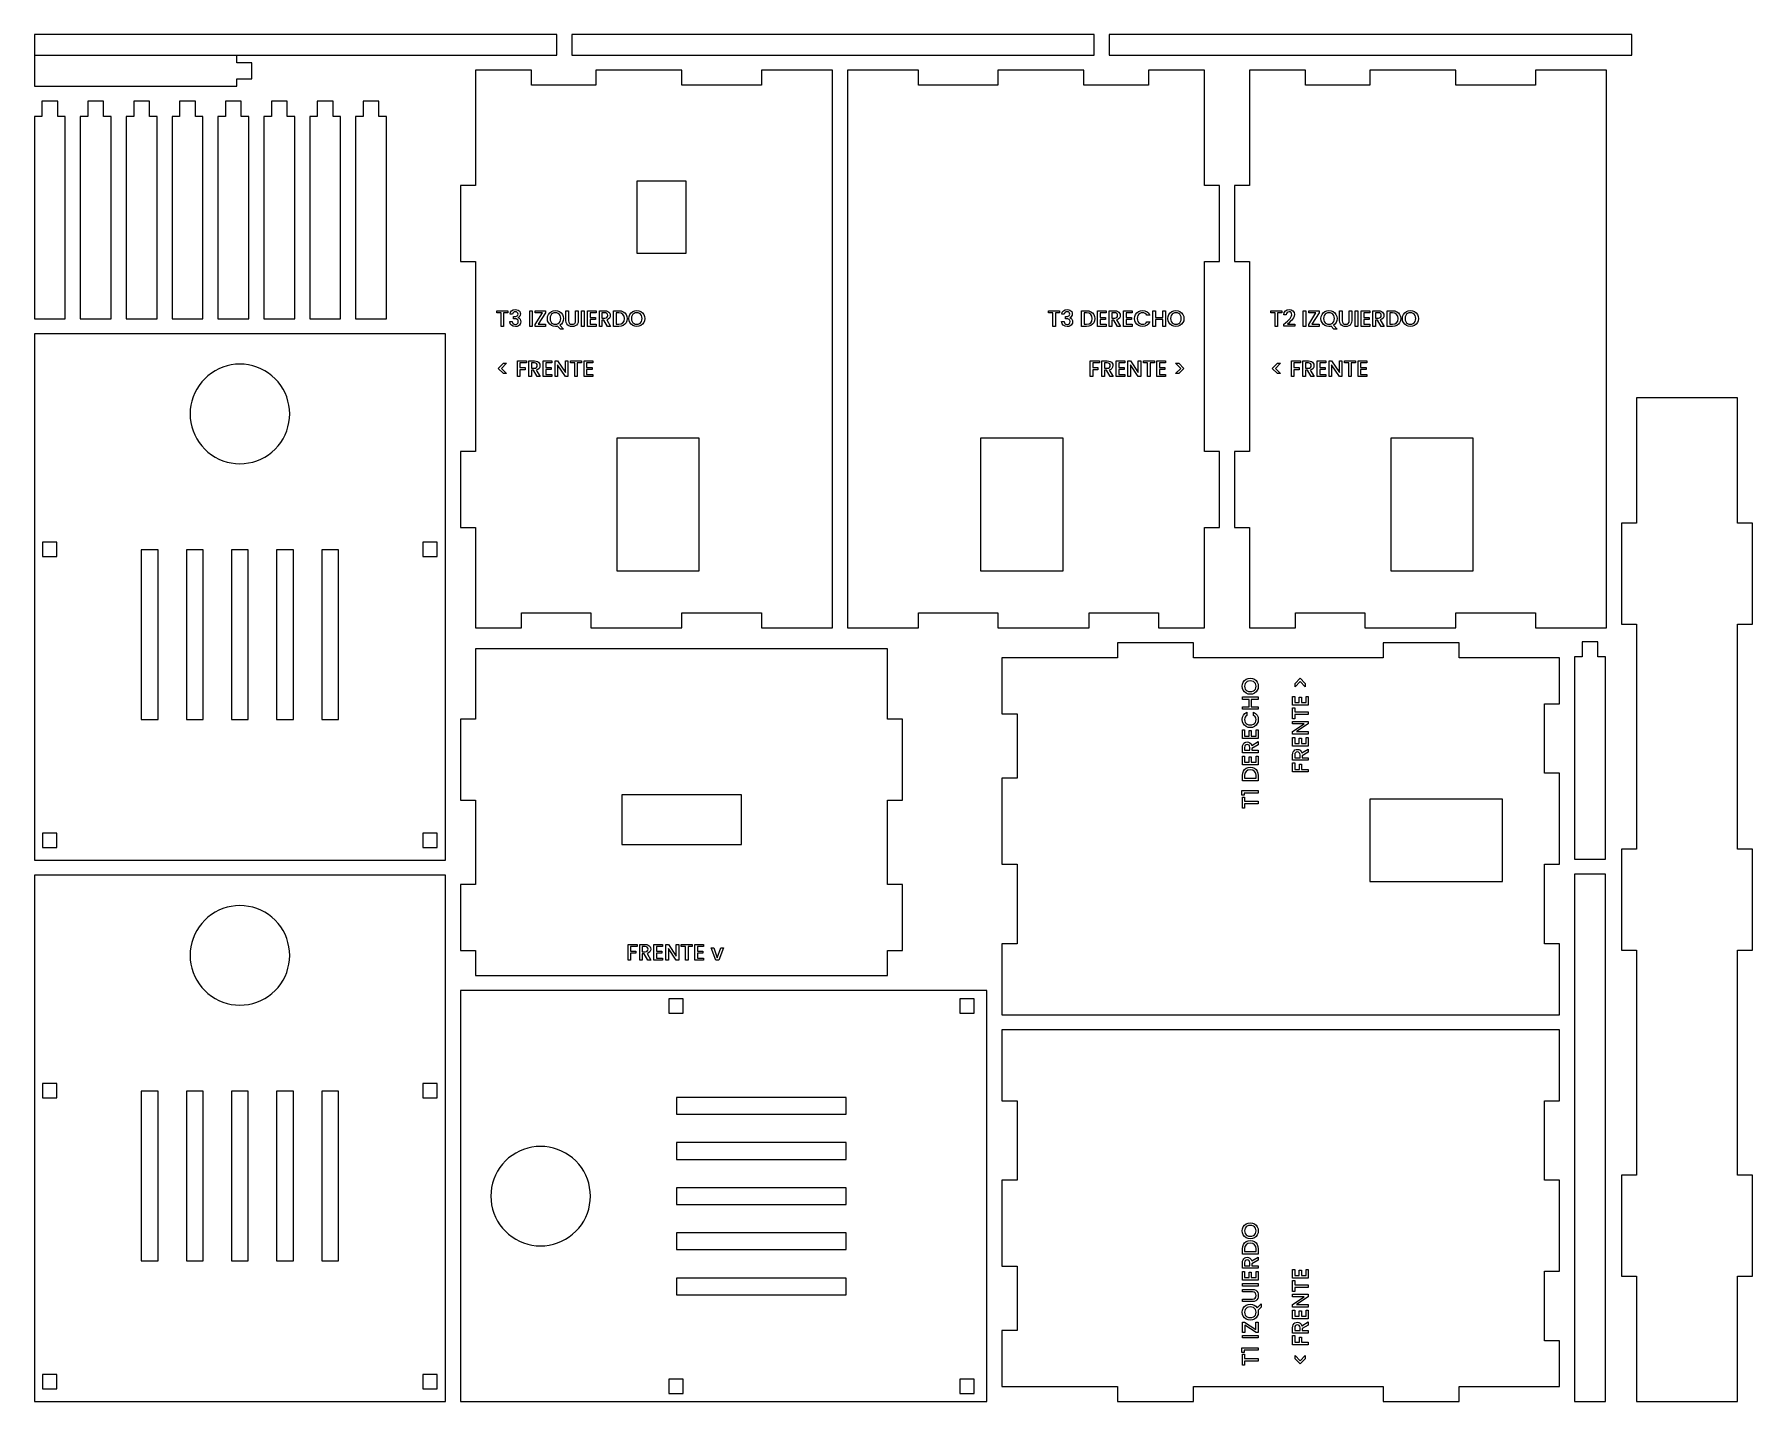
# Model space of a CAD drawing. Header units: millimetres. Extents: x 3 to 346, y 3 to 276.
import ezdxf

# ---------------------------------------------------------------- set-up
doc = ezdxf.new("R2010")
doc.units = ezdxf.units.MM
doc.layers.add('CORTE', color=1, linetype='CONTINUOUS')
doc.layers.add('GRABADO', color=5, linetype='CONTINUOUS')

msp = doc.modelspace()

# ---------------------------------------------------------------- linework, layer by layer
at = {"layer": 'CORTE'}
for points in [[(107.15, 271.45), (107.15, 275.6), (3, 275.6), (3, 271.45)], [(214.3, 271.45), (214.3, 275.6), (110.15, 275.6), (110.15, 271.45)], [(321.45, 271.45), (321.45, 275.6), (217.3, 275.6), (217.3, 271.45)], [(3, 265.25), (43.35, 265.25), (43.35, 266.75), (46.35, 266.75), (46.35, 269.9), (43.35, 269.9), (43.35, 271.4), (3, 271.4)], [(90.95, 157.3), (100.1, 157.3), (100.1, 160.3), (113.95, 160.3), (113.95, 157.3), (132.1, 157.3), (132.1, 160.3), (147.95, 160.3), (147.95, 157.3), (162.1, 157.3), (162.1, 268.45), (147.95, 268.45), (147.95, 265.45), (132.1, 265.45), (132.1, 268.45), (114.95, 268.45), (114.95, 265.45), (102.1, 265.45), (102.1, 268.45), (90.95, 268.45), (90.95, 245.45), (87.95, 245.45), (87.95, 230.3), (90.95, 230.3), (90.95, 192.45), (87.95, 192.45), (87.95, 177.3), (90.95, 177.3)], [(236.25, 177.3), (239.25, 177.3), (239.25, 192.45), (236.25, 192.45), (236.25, 230.3), (239.25, 230.3), (239.25, 245.45), (236.25, 245.45), (236.25, 268.45), (225.1, 268.45), (225.1, 265.45), (212.25, 265.45), (212.25, 268.45), (195.1, 268.45), (195.1, 265.45), (179.25, 265.45), (179.25, 268.45), (165.1, 268.45), (165.1, 157.3), (179.25, 157.3), (179.25, 160.3), (195.1, 160.3), (195.1, 157.3), (213.25, 157.3), (213.25, 160.3), (227.1, 160.3), (227.1, 157.3), (236.25, 157.3)], [(245.25, 157.3), (254.4, 157.3), (254.4, 160.3), (268.25, 160.3), (268.25, 157.3), (286.4, 157.3), (286.4, 160.3), (302.25, 160.3), (302.25, 157.3), (316.4, 157.3), (316.4, 268.45), (302.25, 268.45), (302.25, 265.45), (286.4, 265.45), (286.4, 268.45), (269.25, 268.45), (269.25, 265.45), (256.4, 265.45), (256.4, 268.45), (245.25, 268.45), (245.25, 245.45), (242.25, 245.45), (242.25, 230.3), (245.25, 230.3), (245.25, 192.45), (242.25, 192.45), (242.25, 177.3), (245.25, 177.3)], [(9.15, 218.9), (9.15, 259.25), (7.65, 259.25), (7.65, 262.25), (4.5, 262.25), (4.5, 259.25), (3, 259.25), (3, 218.9)], [(18.3, 218.9), (18.3, 259.25), (16.8, 259.25), (16.8, 262.25), (13.65, 262.25), (13.65, 259.25), (12.15, 259.25), (12.15, 218.9)], [(27.45, 218.9), (27.45, 259.25), (25.95, 259.25), (25.95, 262.25), (22.8, 262.25), (22.8, 259.25), (21.3, 259.25), (21.3, 218.9)], [(36.6, 218.9), (36.6, 259.25), (35.1, 259.25), (35.1, 262.25), (31.95, 262.25), (31.95, 259.25), (30.45, 259.25), (30.45, 218.9)], [(45.75, 218.9), (45.75, 259.25), (44.25, 259.25), (44.25, 262.25), (41.1, 262.25), (41.1, 259.25), (39.6, 259.25), (39.6, 218.9)], [(54.9, 218.9), (54.9, 259.25), (53.4, 259.25), (53.4, 262.25), (50.25, 262.25), (50.25, 259.25), (48.75, 259.25), (48.75, 218.9)], [(64.05, 218.9), (64.05, 259.25), (62.55, 259.25), (62.55, 262.25), (59.4, 262.25), (59.4, 259.25), (57.9, 259.25), (57.9, 218.9)], [(73.2, 218.9), (73.2, 259.25), (71.7, 259.25), (71.7, 262.25), (68.55, 262.25), (68.55, 259.25), (67.05, 259.25), (67.05, 218.9)], [(123.1, 231.95), (132.95, 231.95), (132.95, 246.3), (123.1, 246.3)], [(3, 110.95), (84.95, 110.95), (84.95, 215.9), (3, 215.9)], [(53.9, 199.925), (53.8622, 200.79), (53.7492, 201.6485), (53.5618, 202.4938), (53.3014, 203.3195), (52.9701, 204.1195), (52.5703, 204.8875), (52.1051, 205.6177), (51.578, 206.3047), (50.993, 206.943), (50.3547, 207.528), (49.6677, 208.0551), (48.9375, 208.5203), (48.1695, 208.9201), (47.3695, 209.2514), (46.5438, 209.5118), (45.6985, 209.6992), (44.84, 209.8122), (43.975, 209.85), (43.11, 209.8122), (42.2515, 209.6992), (41.4062, 209.5118), (40.5805, 209.2514), (39.7805, 208.9201), (39.0125, 208.5203), (38.2823, 208.0551), (37.5953, 207.528), (36.957, 206.943), (36.372, 206.3047), (35.8449, 205.6177), (35.3797, 204.8875), (34.9799, 204.1195), (34.6486, 203.3195), (34.3882, 202.4938), (34.2008, 201.6485), (34.0878, 200.79), (34.05, 199.925), (34.0878, 199.06), (34.2008, 198.2015), (34.3882, 197.3562), (34.6486, 196.5305), (34.9799, 195.7305), (35.3797, 194.9625), (35.8449, 194.2323), (36.372, 193.5453), (36.957, 192.907), (37.5953, 192.322), (38.2823, 191.7949), (39.0125, 191.3297), (39.7805, 190.9299), (40.5805, 190.5986), (41.4062, 190.3382), (42.2515, 190.1508), (43.11, 190.0378), (43.975, 190), (44.84, 190.0378), (45.6985, 190.1508), (46.5438, 190.3382), (47.3695, 190.5986), (48.1695, 190.9299), (48.9375, 191.3297), (49.6677, 191.7949), (50.3547, 192.322), (50.993, 192.907), (51.578, 193.5453), (52.1051, 194.2323), (52.5703, 194.9625), (52.9701, 195.7305), (53.3014, 196.5305), (53.5618, 197.3562), (53.7492, 198.2015), (53.8622, 199.06)], [(342.55, 3), (342.55, 28), (345.55, 28), (345.55, 48.15), (342.55, 48.15), (342.55, 93), (345.55, 93), (345.55, 113.15), (342.55, 113.15), (342.55, 158), (345.55, 158), (345.55, 178.15), (342.55, 178.15), (342.55, 203.15), (322.4, 203.15), (322.4, 178.15), (319.4, 178.15), (319.4, 158), (322.4, 158), (322.4, 113.15), (319.4, 113.15), (319.4, 93), (322.4, 93), (322.4, 48.15), (319.4, 48.15), (319.4, 28), (322.4, 28), (322.4, 3)], [(119.1, 168.65), (135.55, 168.65), (135.55, 195.1), (119.1, 195.1)], [(208.1, 195.1), (191.65, 195.1), (191.65, 168.65), (208.1, 168.65)], [(273.4, 168.65), (289.85, 168.65), (289.85, 195.1), (273.4, 195.1)], [(4.65, 171.5), (7.5, 171.5), (7.5, 174.35), (4.65, 174.35)], [(24.3, 139), (27.65, 139), (27.65, 172.85), (24.3, 172.85)], [(33.3, 139), (36.65, 139), (36.65, 172.85), (33.3, 172.85)], [(42.3, 139), (45.65, 139), (45.65, 172.85), (42.3, 172.85)], [(51.3, 139), (54.65, 139), (54.65, 172.85), (51.3, 172.85)], [(60.3, 139), (63.65, 139), (63.65, 172.85), (60.3, 172.85)], [(80.45, 171.5), (83.3, 171.5), (83.3, 174.35), (80.45, 174.35)], [(287.05, 151.3), (287.05, 154.3), (271.9, 154.3), (271.9, 151.3), (234.05, 151.3), (234.05, 154.3), (218.9, 154.3), (218.9, 151.3), (195.9, 151.3), (195.9, 140.15), (198.9, 140.15), (198.9, 127.3), (195.9, 127.3), (195.9, 110.15), (198.9, 110.15), (198.9, 94.3), (195.9, 94.3), (195.9, 80.15), (307.05, 80.15), (307.05, 94.3), (304.05, 94.3), (304.05, 110.15), (307.05, 110.15), (307.05, 128.3), (304.05, 128.3), (304.05, 142.15), (307.05, 142.15), (307.05, 151.3)], [(316.2, 111.15), (316.2, 151.5), (314.7, 151.5), (314.7, 154.5), (311.55, 154.5), (311.55, 151.5), (310.05, 151.5), (310.05, 111.15)], [(90.95, 87.95), (173.1, 87.95), (173.1, 92.95), (176.1, 92.95), (176.1, 106.1), (173.1, 106.1), (173.1, 122.95), (176.1, 122.95), (176.1, 139.1), (173.1, 139.1), (173.1, 153.1), (90.95, 153.1), (90.95, 139.1), (87.95, 139.1), (87.95, 122.95), (90.95, 122.95), (90.95, 106.1), (87.95, 106.1), (87.95, 92.95), (90.95, 92.95)], [(120.1, 114.1), (143.95, 114.1), (143.95, 123.95), (120.1, 123.95)], [(269.25, 123.15), (269.25, 106.7), (295.7, 106.7), (295.7, 123.15)], [(4.65, 113.5), (7.5, 113.5), (7.5, 116.35), (4.65, 116.35)], [(80.45, 113.5), (83.3, 113.5), (83.3, 116.35), (80.45, 116.35)], [(3, 3), (84.95, 3), (84.95, 107.95), (3, 107.95)], [(310.05, 3), (316.2, 3), (316.2, 108.15), (310.05, 108.15)], [(53.9, 91.975), (53.8622, 92.84), (53.7492, 93.6985), (53.5618, 94.5438), (53.3014, 95.3695), (52.9701, 96.1695), (52.5703, 96.9375), (52.1051, 97.6677), (51.578, 98.3547), (50.993, 98.993), (50.3547, 99.578), (49.6677, 100.1051), (48.9375, 100.5703), (48.1695, 100.9701), (47.3695, 101.3014), (46.5438, 101.5618), (45.6985, 101.7492), (44.84, 101.8622), (43.975, 101.9), (43.11, 101.8622), (42.2515, 101.7492), (41.4062, 101.5618), (40.5805, 101.3014), (39.7805, 100.9701), (39.0125, 100.5703), (38.2823, 100.1051), (37.5953, 99.578), (36.957, 98.993), (36.372, 98.3547), (35.8449, 97.6677), (35.3797, 96.9375), (34.9799, 96.1695), (34.6486, 95.3695), (34.3882, 94.5438), (34.2008, 93.6985), (34.0878, 92.84), (34.05, 91.975), (34.0878, 91.11), (34.2008, 90.2515), (34.3882, 89.4062), (34.6486, 88.5805), (34.9799, 87.7805), (35.3797, 87.0125), (35.8449, 86.2823), (36.372, 85.5953), (36.957, 84.957), (37.5953, 84.372), (38.2823, 83.8449), (39.0125, 83.3797), (39.7805, 82.9799), (40.5805, 82.6486), (41.4062, 82.3882), (42.2515, 82.2008), (43.11, 82.0878), (43.975, 82.05), (44.84, 82.0878), (45.6985, 82.2008), (46.5438, 82.3882), (47.3695, 82.6486), (48.1695, 82.9799), (48.9375, 83.3797), (49.6677, 83.8449), (50.3547, 84.372), (50.993, 84.957), (51.578, 85.5953), (52.1051, 86.2823), (52.5703, 87.0125), (52.9701, 87.7805), (53.3014, 88.5805), (53.5618, 89.4062), (53.7492, 90.2515), (53.8622, 91.11)], [(192.9, 3), (192.9, 84.95), (87.95, 84.95), (87.95, 3)], [(132.35, 80.45), (132.35, 83.3), (129.5, 83.3), (129.5, 80.45)], [(190.35, 80.45), (190.35, 83.3), (187.5, 83.3), (187.5, 80.45)], [(307.05, 6), (307.05, 15.15), (304.05, 15.15), (304.05, 29), (307.05, 29), (307.05, 47.15), (304.05, 47.15), (304.05, 63), (307.05, 63), (307.05, 77.15), (195.9, 77.15), (195.9, 63), (198.9, 63), (198.9, 47.15), (195.9, 47.15), (195.9, 30), (198.9, 30), (198.9, 17.15), (195.9, 17.15), (195.9, 6), (218.9, 6), (218.9, 3), (234.05, 3), (234.05, 6), (271.9, 6), (271.9, 3), (287.05, 3), (287.05, 6)], [(4.65, 63.55), (7.5, 63.55), (7.5, 66.4), (4.65, 66.4)], [(80.45, 63.55), (83.3, 63.55), (83.3, 66.4), (80.45, 66.4)], [(24.3, 31.05), (27.65, 31.05), (27.65, 64.9), (24.3, 64.9)], [(33.3, 31.05), (36.65, 31.05), (36.65, 64.9), (33.3, 64.9)], [(42.3, 31.05), (45.65, 31.05), (45.65, 64.9), (42.3, 64.9)], [(51.3, 31.05), (54.65, 31.05), (54.65, 64.9), (51.3, 64.9)], [(60.3, 31.05), (63.65, 31.05), (63.65, 64.9), (60.3, 64.9)], [(164.85, 60.3), (164.85, 63.65), (131, 63.65), (131, 60.3)], [(103.925, 53.9), (103.06, 53.8622), (102.2015, 53.7492), (101.3562, 53.5618), (100.5305, 53.3014), (99.7305, 52.9701), (98.9625, 52.5703), (98.2323, 52.1051), (97.5453, 51.578), (96.907, 50.993), (96.322, 50.3547), (95.7949, 49.6677), (95.3297, 48.9375), (94.9299, 48.1695), (94.5986, 47.3695), (94.3382, 46.5438), (94.1508, 45.6985), (94.0378, 44.84), (94, 43.975), (94.0378, 43.11), (94.1508, 42.2515), (94.3382, 41.4062), (94.5986, 40.5805), (94.9299, 39.7805), (95.3297, 39.0125), (95.7949, 38.2823), (96.322, 37.5953), (96.907, 36.957), (97.5453, 36.372), (98.2323, 35.8449), (98.9625, 35.3797), (99.7305, 34.9799), (100.5305, 34.6486), (101.3562, 34.3882), (102.2015, 34.2008), (103.06, 34.0878), (103.925, 34.05), (104.79, 34.0878), (105.6485, 34.2008), (106.4938, 34.3882), (107.3195, 34.6486), (108.1195, 34.9799), (108.8875, 35.3797), (109.6177, 35.8449), (110.3047, 36.372), (110.943, 36.957), (111.528, 37.5953), (112.0551, 38.2823), (112.5203, 39.0125), (112.9201, 39.7805), (113.2514, 40.5805), (113.5118, 41.4062), (113.6992, 42.2515), (113.8122, 43.11), (113.85, 43.975), (113.8122, 44.84), (113.6992, 45.6985), (113.5118, 46.5438), (113.2514, 47.3695), (112.9201, 48.1695), (112.5203, 48.9375), (112.0551, 49.6677), (111.528, 50.3547), (110.943, 50.993), (110.3047, 51.578), (109.6177, 52.1051), (108.8875, 52.5703), (108.1195, 52.9701), (107.3195, 53.3014), (106.4938, 53.5618), (105.6485, 53.7492), (104.79, 53.8622)], [(164.85, 51.3), (164.85, 54.65), (131, 54.65), (131, 51.3)], [(164.85, 42.3), (164.85, 45.65), (131, 45.65), (131, 42.3)], [(164.85, 33.3), (164.85, 36.65), (131, 36.65), (131, 33.3)], [(164.85, 24.3), (164.85, 27.65), (131, 27.65), (131, 24.3)], [(4.65, 5.55), (7.5, 5.55), (7.5, 8.4), (4.65, 8.4)], [(80.45, 5.55), (83.3, 5.55), (83.3, 8.4), (80.45, 8.4)], [(132.35, 4.65), (132.35, 7.5), (129.5, 7.5), (129.5, 4.65)], [(190.35, 4.65), (190.35, 7.5), (187.5, 7.5), (187.5, 4.65)]]:
    msp.add_lwpolyline(points, close=True, dxfattribs=at)
at = {"layer": 'GRABADO'}
for points in [[(97.3833, 220.5025), (97.3833, 220.0841), (96.5508, 220.0841), (96.5508, 217.375), (96.0375, 217.375), (96.0375, 220.0841), (95.2008, 220.0841), (95.2008, 220.5025), (97.3833, 220.5025)], [(97.8241, 219.8458), (97.9184, 220.2179), (98.1462, 220.4976), (98.4819, 220.6732), (98.8999, 220.7317), (99.1935, 220.7036), (99.4441, 220.6192), (99.6458, 220.4865), (99.7908, 220.3134), (99.8783, 220.1075), (99.9075, 219.8767), (99.8704, 219.6183), (99.7591, 219.4), (99.5962, 219.2344), (99.4041, 219.1342), (99.4041, 219.1166), (99.64, 219.0026), (99.8175, 218.822), (99.9293, 218.5784), (99.9666, 218.275), (99.9362, 218.024), (99.8449, 217.8025), (99.6941, 217.6176), (99.4849, 217.4763), (99.2228, 217.3866), (98.9133, 217.3567), (98.4707, 217.4191), (98.1145, 217.6063), (97.8742, 217.911), (97.7791, 218.3242), (98.2741, 218.3242), (98.3293, 218.1077), (98.4584, 217.9347), (98.6544, 217.8218), (98.9091, 217.7842), (99.1518, 217.8218), (99.3316, 217.9347), (99.4429, 218.1077), (99.48, 218.3242), (99.4299, 218.5937), (99.2796, 218.7721), (99.0263, 218.8718), (98.6658, 218.905), (98.5491, 218.905), (98.5491, 219.3283), (98.67, 219.3283), (98.9915, 219.3606), (99.2262, 219.4492), (99.3696, 219.6002), (99.4174, 219.8184), (99.3824, 220.0122), (99.2775, 220.1622), (99.1089, 220.2587), (98.8816, 220.2909), (98.6579, 220.2587), (98.49, 220.1622), (98.3789, 220.0191), (98.3241, 219.8458), (97.8241, 219.8458)], [(102.2573, 220.5025), (102.2573, 217.375), (101.7441, 217.375), (101.7441, 220.5025), (102.2573, 220.5025)], [(103.4273, 217.8208), (104.8807, 217.8208), (104.8807, 217.375), (102.8198, 217.375), (102.8198, 217.7758), (104.269, 220.0567), (102.8198, 220.0567), (102.8198, 220.5025), (104.8807, 220.5025), (104.8807, 220.1017), (103.4273, 217.8208)], [(107.8641, 216.8083), (107.3149, 217.4017), (107.1024, 217.3579), (106.8698, 217.3434), (106.4506, 217.3945), (106.0662, 217.548), (105.738, 217.7935), (105.4861, 218.1196), (105.3258, 218.5097), (105.2723, 218.9458), (105.3258, 219.3807), (105.4861, 219.7684), (105.738, 220.0933), (106.0662, 220.338), (106.4506, 220.492), (106.8698, 220.5433), (107.2921, 220.492), (107.677, 220.338), (108.0052, 220.0933), (108.2557, 219.7684), (108.4144, 219.3807), (108.4673, 218.9458), (108.4206, 218.5343), (108.2803, 218.1646), (108.0583, 217.8501), (107.7649, 217.6042), (108.5166, 216.8083), (107.8641, 216.8083)], [(105.799, 218.9458), (105.8333, 218.6199), (105.9361, 218.3355), (106.0996, 218.1027), (106.3158, 217.9305), (106.5759, 217.8245), (106.8698, 217.7891), (107.1632, 217.8245), (107.4232, 217.9305), (107.6399, 218.1027), (107.8036, 218.3355), (107.9064, 218.6199), (107.9407, 218.9458), (107.9064, 219.2704), (107.8036, 219.5526), (107.6399, 219.7836), (107.4232, 219.9534), (107.1632, 220.0583), (106.8698, 220.0933), (106.5759, 220.0583), (106.3158, 219.9534), (106.0996, 219.7836), (105.9361, 219.5526), (105.8333, 219.2704), (105.799, 218.9458)], [(109.4932, 220.5025), (109.4932, 218.5091), (109.5398, 218.1973), (109.6795, 217.9734), (109.9031, 217.8384), (110.1998, 217.7934), (110.4996, 217.8384), (110.7237, 217.9734), (110.8639, 218.1973), (110.9107, 218.5091), (110.9107, 220.5025), (111.424, 220.5025), (111.424, 218.5183), (111.3823, 218.165), (111.2573, 217.87), (111.0626, 217.638), (110.8116, 217.4734), (110.5184, 217.3759), (110.1956, 217.3434), (109.8732, 217.3759), (109.5811, 217.4734), (109.3329, 217.638), (109.1423, 217.87), (109.0211, 218.165), (108.9806, 218.5183), (108.9806, 220.5025), (109.4932, 220.5025)], [(112.6031, 220.5025), (112.6031, 217.375), (112.0898, 217.375), (112.0898, 220.5025), (112.6031, 220.5025)], [(113.7914, 220.0884), (113.7914, 219.1708), (114.8714, 219.1708), (114.8714, 218.7517), (113.7914, 218.7517), (113.7914, 217.7934), (115.0064, 217.7934), (115.0064, 217.375), (113.2781, 217.375), (113.2781, 220.5067), (115.0064, 220.5067), (115.0064, 220.0884), (113.7914, 220.0884)], [(117.2606, 217.375), (116.5406, 218.6259), (116.1497, 218.6259), (116.1497, 217.375), (115.6364, 217.375), (115.6364, 220.5025), (116.7164, 220.5025), (117.0488, 220.471), (117.326, 220.3766), (117.5442, 220.2293), (117.6994, 220.0391), (117.7922, 219.8152), (117.8231, 219.5666), (117.7787, 219.2747), (117.6452, 219.0105), (117.4201, 218.8008), (117.0989, 218.6709), (117.873, 217.375), (117.2606, 217.375)], [(116.1497, 219.0358), (116.7164, 219.0358), (116.9692, 219.0716), (117.1509, 219.1792), (117.2606, 219.3481), (117.2972, 219.5666), (117.2612, 219.7829), (117.153, 219.9463), (116.9718, 220.0497), (116.7164, 220.0841), (116.1497, 220.0841), (116.1497, 219.0358)], [(119.5022, 220.5025), (119.9705, 220.4547), (120.3769, 220.3113), (120.7102, 220.0783), (120.9577, 219.7621), (121.1111, 219.3745), (121.1623, 218.9275), (121.1111, 218.4821), (120.9577, 218.0992), (120.7102, 217.7893), (120.3769, 217.5613), (119.9705, 217.4216), (119.5022, 217.375), (118.4805, 217.375), (118.4805, 220.5025), (119.5022, 220.5025)], [(119.5022, 217.7934), (119.9872, 217.8675), (120.3438, 218.0901), (120.5632, 218.4481), (120.6363, 218.9275), (120.5632, 219.4121), (120.3438, 219.7776), (119.9872, 220.0075), (119.5022, 220.0841), (118.9938, 220.0841), (118.9938, 217.7934), (119.5022, 217.7934)], [(123.098, 217.3434), (122.6787, 217.3945), (122.2943, 217.548), (121.9661, 217.7935), (121.7142, 218.1196), (121.5539, 218.5097), (121.5005, 218.9458), (121.5539, 219.3807), (121.7142, 219.7684), (121.9661, 220.0933), (122.2943, 220.338), (122.6787, 220.492), (123.098, 220.5433), (123.5202, 220.492), (123.9052, 220.338), (124.2333, 220.0933), (124.4838, 219.7684), (124.6426, 219.3807), (124.6955, 218.9458), (124.6426, 218.5097), (124.4838, 218.1196), (124.2333, 217.7935), (123.9052, 217.548), (123.5202, 217.3945), (123.098, 217.3434)], [(123.098, 217.7891), (123.3913, 217.8245), (123.6513, 217.9305), (123.8681, 218.1027), (124.0317, 218.3355), (124.1346, 218.6199), (124.1688, 218.9458), (124.1346, 219.2704), (124.0317, 219.5526), (123.8681, 219.7836), (123.6513, 219.9534), (123.3913, 220.0583), (123.098, 220.0933), (122.8041, 220.0583), (122.5439, 219.9534), (122.3277, 219.7836), (122.1642, 219.5526), (122.0614, 219.2704), (122.0271, 218.9458), (122.0614, 218.6199), (122.1642, 218.3355), (122.3277, 218.1027), (122.5439, 217.9305), (122.8041, 217.8245), (123.098, 217.7891)], [(207.3877, 220.5025), (207.3877, 220.0841), (206.5552, 220.0841), (206.5552, 217.375), (206.042, 217.375), (206.042, 220.0841), (205.2052, 220.0841), (205.2052, 220.5025), (207.3877, 220.5025)], [(207.8286, 219.8458), (207.9228, 220.2179), (208.1506, 220.4976), (208.4864, 220.6732), (208.9044, 220.7317), (209.1979, 220.7036), (209.4486, 220.6192), (209.6502, 220.4865), (209.7952, 220.3134), (209.8828, 220.1075), (209.912, 219.8767), (209.8749, 219.6183), (209.7636, 219.4), (209.6006, 219.2344), (209.4085, 219.1342), (209.4085, 219.1166), (209.6444, 219.0026), (209.822, 218.822), (209.9338, 218.5784), (209.971, 218.275), (209.9406, 218.024), (209.8494, 217.8025), (209.6986, 217.6176), (209.4894, 217.4763), (209.2273, 217.3866), (208.9177, 217.3567), (208.4751, 217.4191), (208.119, 217.6063), (207.8787, 217.911), (207.7836, 218.3242), (208.2786, 218.3242), (208.3338, 218.1077), (208.4628, 217.9347), (208.6588, 217.8218), (208.9135, 217.7842), (209.1563, 217.8218), (209.3361, 217.9347), (209.4474, 218.1077), (209.4845, 218.3242), (209.4344, 218.5937), (209.2841, 218.7721), (209.0308, 218.8718), (208.6702, 218.905), (208.5535, 218.905), (208.5535, 219.3283), (208.6745, 219.3283), (208.996, 219.3606), (209.2306, 219.4492), (209.3741, 219.6002), (209.4219, 219.8184), (209.3869, 220.0122), (209.282, 220.1622), (209.1134, 220.2587), (208.8861, 220.2909), (208.6623, 220.2587), (208.4945, 220.1622), (208.3834, 220.0191), (208.3285, 219.8458), (207.8286, 219.8458)], [(212.7702, 220.5025), (213.2384, 220.4547), (213.6448, 220.3113), (213.9781, 220.0783), (214.2256, 219.7621), (214.3791, 219.3745), (214.4302, 218.9275), (214.3791, 218.4821), (214.2256, 218.0992), (213.9781, 217.7893), (213.6448, 217.5613), (213.2384, 217.4216), (212.7702, 217.375), (211.7485, 217.375), (211.7485, 220.5025), (212.7702, 220.5025)], [(212.7702, 217.7934), (213.2551, 217.8675), (213.6118, 218.0901), (213.8312, 218.4481), (213.9043, 218.9275), (213.8312, 219.4121), (213.6118, 219.7776), (213.2551, 220.0075), (212.7702, 220.0841), (212.2618, 220.0841), (212.2618, 217.7934), (212.7702, 217.7934)], [(215.4526, 220.0884), (215.4526, 219.1708), (216.5326, 219.1708), (216.5326, 218.7517), (215.4526, 218.7517), (215.4526, 217.7934), (216.6676, 217.7934), (216.6676, 217.375), (214.9393, 217.375), (214.9393, 220.5067), (216.6676, 220.5067), (216.6676, 220.0884), (215.4526, 220.0884)], [(218.9218, 217.375), (218.2018, 218.6259), (217.8109, 218.6259), (217.8109, 217.375), (217.2976, 217.375), (217.2976, 220.5025), (218.3776, 220.5025), (218.71, 220.471), (218.9872, 220.3766), (219.2053, 220.2293), (219.3605, 220.0391), (219.4534, 219.8152), (219.4843, 219.5666), (219.4398, 219.2747), (219.3064, 219.0105), (219.0812, 218.8008), (218.7601, 218.6709), (219.5342, 217.375), (218.9218, 217.375)], [(217.8109, 219.0358), (218.3776, 219.0358), (218.6304, 219.0716), (218.8121, 219.1792), (218.9218, 219.3481), (218.9584, 219.5666), (218.9223, 219.7829), (218.8142, 219.9463), (218.633, 220.0497), (218.3776, 220.0841), (217.8109, 220.0841), (217.8109, 219.0358)], [(220.655, 220.0884), (220.655, 219.1708), (221.735, 219.1708), (221.735, 218.7517), (220.655, 218.7517), (220.655, 217.7934), (221.87, 217.7934), (221.87, 217.375), (220.1417, 217.375), (220.1417, 220.5067), (221.87, 220.5067), (221.87, 220.0884), (220.655, 220.0884)], [(222.3291, 218.9458), (222.3826, 219.3807), (222.5429, 219.7684), (222.7948, 220.0933), (223.123, 220.338), (223.5074, 220.492), (223.9266, 220.5433), (224.3983, 220.4819), (224.8147, 220.2979), (225.1508, 220.0013), (225.38, 219.6025), (224.7634, 219.6025), (224.6182, 219.8185), (224.4259, 219.9716), (224.1931, 220.0629), (223.9266, 220.0933), (223.6327, 220.0583), (223.3726, 219.9534), (223.1564, 219.7836), (222.9929, 219.5526), (222.8901, 219.2704), (222.8558, 218.9458), (222.8901, 218.6204), (222.9929, 218.3376), (223.1564, 218.1064), (223.3726, 217.9347), (223.6327, 217.8287), (223.9266, 217.7934), (224.1931, 217.8238), (224.4259, 217.915), (224.6182, 218.0681), (224.7634, 218.2841), (225.38, 218.2841), (225.1508, 217.8858), (224.8147, 217.5909), (224.3983, 217.4089), (223.9266, 217.3483), (223.5048, 217.3994), (223.1209, 217.5529), (222.7943, 217.7974), (222.5429, 218.1217), (222.3826, 218.5102), (222.3291, 218.9458)], [(228.4759, 220.5025), (228.4759, 217.375), (227.9626, 217.375), (227.9626, 218.7433), (226.4916, 218.7433), (226.4916, 217.375), (225.9784, 217.375), (225.9784, 220.5025), (226.4916, 220.5025), (226.4916, 219.1616), (227.9626, 219.1616), (227.9626, 220.5025), (228.4759, 220.5025)], [(230.5775, 217.3434), (230.1583, 217.3945), (229.7738, 217.548), (229.4456, 217.7935), (229.1938, 218.1196), (229.0334, 218.5097), (228.98, 218.9458), (229.0334, 219.3807), (229.1938, 219.7684), (229.4456, 220.0933), (229.7738, 220.338), (230.1583, 220.492), (230.5775, 220.5433), (230.9997, 220.492), (231.3847, 220.338), (231.7129, 220.0933), (231.9634, 219.7684), (232.1221, 219.3807), (232.175, 218.9458), (232.1221, 218.5097), (231.9634, 218.1196), (231.7129, 217.7935), (231.3847, 217.548), (230.9997, 217.3945), (230.5775, 217.3434)], [(230.5775, 217.7891), (230.8709, 217.8245), (231.1309, 217.9305), (231.3476, 218.1027), (231.5113, 218.3355), (231.6141, 218.6199), (231.6484, 218.9458), (231.6141, 219.2704), (231.5113, 219.5526), (231.3476, 219.7836), (231.1309, 219.9534), (230.8709, 220.0583), (230.5775, 220.0933), (230.2836, 220.0583), (230.0234, 219.9534), (229.8072, 219.7836), (229.6438, 219.5526), (229.5409, 219.2704), (229.5066, 218.9458), (229.5409, 218.6199), (229.6438, 218.3355), (229.8072, 218.1027), (230.0234, 217.9305), (230.2836, 217.8245), (230.5775, 217.7891)], [(251.6833, 220.5025), (251.6833, 220.0841), (250.8508, 220.0841), (250.8508, 217.375), (250.3375, 217.375), (250.3375, 220.0841), (249.5008, 220.0841), (249.5008, 220.5025), (251.6833, 220.5025)], [(252.4166, 218.0725), (252.8034, 218.4126), (253.0987, 218.6863), (253.3275, 218.9324), (253.5149, 219.1884), (253.6399, 219.4494), (253.6816, 219.7108), (253.6494, 219.9514), (253.5529, 220.1334), (253.3882, 220.2483), (253.15, 220.2866), (252.9146, 220.2445), (252.7387, 220.1179), (252.6267, 219.9205), (252.5833, 219.6658), (252.0883, 219.6658), (252.172, 220.1182), (252.3963, 220.4505), (252.7313, 220.6551), (253.1458, 220.7233), (253.5829, 220.6558), (253.9129, 220.4533), (254.1207, 220.1383), (254.1899, 219.7333), (254.1488, 219.4153), (254.0254, 219.1096), (253.8456, 218.8264), (253.6338, 218.5745), (253.3757, 218.3196), (253.0558, 218.0275), (252.8533, 217.8475), (254.2799, 217.8475), (254.2799, 217.42), (252.0925, 217.42), (252.0925, 217.7934), (252.4166, 218.0725)], [(256.4807, 220.5025), (256.4807, 217.375), (255.9674, 217.375), (255.9674, 220.5025), (256.4807, 220.5025)], [(257.6507, 217.8208), (259.1041, 217.8208), (259.1041, 217.375), (257.0432, 217.375), (257.0432, 217.7758), (258.4923, 220.0567), (257.0432, 220.0567), (257.0432, 220.5025), (259.1041, 220.5025), (259.1041, 220.1017), (257.6507, 217.8208)], [(262.0874, 216.8083), (261.5383, 217.4017), (261.3258, 217.3579), (261.0932, 217.3434), (260.674, 217.3945), (260.2895, 217.548), (259.9613, 217.7935), (259.7095, 218.1196), (259.5491, 218.5097), (259.4957, 218.9458), (259.5491, 219.3807), (259.7095, 219.7684), (259.9613, 220.0933), (260.2895, 220.338), (260.674, 220.492), (261.0932, 220.5433), (261.5154, 220.492), (261.9004, 220.338), (262.2286, 220.0933), (262.4791, 219.7684), (262.6378, 219.3807), (262.6907, 218.9458), (262.6439, 218.5343), (262.5037, 218.1646), (262.2817, 217.8501), (261.9883, 217.6042), (262.7399, 216.8083), (262.0874, 216.8083)], [(260.0223, 218.9458), (260.0566, 218.6199), (260.1595, 218.3355), (260.3229, 218.1027), (260.5391, 217.9305), (260.7993, 217.8245), (261.0932, 217.7891), (261.3866, 217.8245), (261.6466, 217.9305), (261.8633, 218.1027), (262.027, 218.3355), (262.1298, 218.6199), (262.1641, 218.9458), (262.1298, 219.2704), (262.027, 219.5526), (261.8633, 219.7836), (261.6466, 219.9534), (261.3866, 220.0583), (261.0932, 220.0933), (260.7993, 220.0583), (260.5391, 219.9534), (260.3229, 219.7836), (260.1595, 219.5526), (260.0566, 219.2704), (260.0223, 218.9458)], [(263.7166, 220.5025), (263.7166, 218.5091), (263.7631, 218.1973), (263.9029, 217.9734), (264.1265, 217.8384), (264.4232, 217.7934), (264.7229, 217.8384), (264.947, 217.9734), (265.0873, 218.1973), (265.1341, 218.5091), (265.1341, 220.5025), (265.6473, 220.5025), (265.6473, 218.5183), (265.6057, 218.165), (265.4807, 217.87), (265.2859, 217.638), (265.0349, 217.4734), (264.7417, 217.3759), (264.419, 217.3434), (264.0966, 217.3759), (263.8045, 217.4734), (263.5563, 217.638), (263.3657, 217.87), (263.2444, 218.165), (263.204, 218.5183), (263.204, 220.5025), (263.7166, 220.5025)], [(266.8265, 220.5025), (266.8265, 217.375), (266.3132, 217.375), (266.3132, 220.5025), (266.8265, 220.5025)], [(268.0148, 220.0884), (268.0148, 219.1708), (269.0948, 219.1708), (269.0948, 218.7517), (268.0148, 218.7517), (268.0148, 217.7934), (269.2298, 217.7934), (269.2298, 217.375), (267.5015, 217.375), (267.5015, 220.5067), (269.2298, 220.5067), (269.2298, 220.0884), (268.0148, 220.0884)], [(271.484, 217.375), (270.764, 218.6259), (270.373, 218.6259), (270.373, 217.375), (269.8598, 217.375), (269.8598, 220.5025), (270.9398, 220.5025), (271.2722, 220.471), (271.5494, 220.3766), (271.7675, 220.2293), (271.9227, 220.0391), (272.0155, 219.8152), (272.0465, 219.5666), (272.002, 219.2747), (271.8686, 219.0105), (271.6434, 218.8008), (271.3223, 218.6709), (272.0964, 217.375), (271.484, 217.375)], [(270.373, 219.0358), (270.9398, 219.0358), (271.1925, 219.0716), (271.3743, 219.1792), (271.484, 219.3481), (271.5205, 219.5666), (271.4845, 219.7829), (271.3764, 219.9463), (271.1952, 220.0497), (270.9398, 220.0841), (270.373, 220.0841), (270.373, 219.0358)], [(273.7255, 220.5025), (274.1938, 220.4547), (274.6002, 220.3113), (274.9335, 220.0783), (275.181, 219.7621), (275.3345, 219.3745), (275.3856, 218.9275), (275.3345, 218.4821), (275.181, 218.0992), (274.9335, 217.7893), (274.6002, 217.5613), (274.1938, 217.4216), (273.7255, 217.375), (272.7039, 217.375), (272.7039, 220.5025), (273.7255, 220.5025)], [(273.7255, 217.7934), (274.2105, 217.8675), (274.5672, 218.0901), (274.7866, 218.4481), (274.8597, 218.9275), (274.7866, 219.4121), (274.5672, 219.7776), (274.2105, 220.0075), (273.7255, 220.0841), (273.2172, 220.0841), (273.2172, 217.7934), (273.7255, 217.7934)], [(277.3213, 217.3434), (276.9021, 217.3945), (276.5177, 217.548), (276.1895, 217.7935), (275.9376, 218.1196), (275.7773, 218.5097), (275.7238, 218.9458), (275.7773, 219.3807), (275.9376, 219.7684), (276.1895, 220.0933), (276.5177, 220.338), (276.9021, 220.492), (277.3213, 220.5433), (277.7436, 220.492), (278.1285, 220.338), (278.4567, 220.0933), (278.7072, 219.7684), (278.8659, 219.3807), (278.9188, 218.9458), (278.8659, 218.5097), (278.7072, 218.1196), (278.4567, 217.7935), (278.1285, 217.548), (277.7436, 217.3945), (277.3213, 217.3434)], [(277.3213, 217.7891), (277.6147, 217.8245), (277.8747, 217.9305), (278.0914, 218.1027), (278.2551, 218.3355), (278.3579, 218.6199), (278.3922, 218.9458), (278.3579, 219.2704), (278.2551, 219.5526), (278.0914, 219.7836), (277.8747, 219.9534), (277.6147, 220.0583), (277.3213, 220.0933), (277.0274, 220.0583), (276.7673, 219.9534), (276.5511, 219.7836), (276.3876, 219.5526), (276.2847, 219.2704), (276.2505, 218.9458), (276.2847, 218.6199), (276.3876, 218.3355), (276.5511, 218.1027), (276.7673, 217.9305), (277.0274, 217.8245), (277.3213, 217.7891)], [(96.5009, 207.9783), (95.4659, 208.9992), (96.5009, 210.0209), (97.1491, 210.0209), (96.1092, 208.9992), (97.1491, 207.9783), (96.5009, 207.9783)], [(101.1274, 210.5025), (101.1274, 210.0841), (99.7999, 210.0841), (99.7999, 209.1616), (100.8349, 209.1616), (100.8349, 208.7433), (99.7999, 208.7433), (99.7999, 207.375), (99.2866, 207.375), (99.2866, 210.5025), (101.1274, 210.5025)], [(103.2284, 207.375), (102.5084, 208.6259), (102.1174, 208.6259), (102.1174, 207.375), (101.6041, 207.375), (101.6041, 210.5025), (102.6841, 210.5025), (103.0165, 210.471), (103.2938, 210.3766), (103.5119, 210.2293), (103.6671, 210.0391), (103.7599, 209.8152), (103.7909, 209.5666), (103.7464, 209.2747), (103.613, 209.0105), (103.3878, 208.8008), (103.0666, 208.6709), (103.8408, 207.375), (103.2284, 207.375)], [(102.1174, 209.0358), (102.6841, 209.0358), (102.9369, 209.0716), (103.1187, 209.1792), (103.2284, 209.3481), (103.2649, 209.5666), (103.2289, 209.7829), (103.1208, 209.9463), (102.9396, 210.0497), (102.6841, 210.0841), (102.1174, 210.0841), (102.1174, 209.0358)], [(104.9616, 210.0884), (104.9616, 209.1708), (106.0416, 209.1708), (106.0416, 208.7517), (104.9616, 208.7517), (104.9616, 207.7934), (106.1766, 207.7934), (106.1766, 207.375), (104.4483, 207.375), (104.4483, 210.5067), (106.1766, 210.5067), (106.1766, 210.0884), (104.9616, 210.0884)], [(109.3758, 207.375), (108.8632, 207.375), (107.3198, 209.7108), (107.3198, 207.375), (106.8066, 207.375), (106.8066, 210.5067), (107.3198, 210.5067), (108.8632, 208.1759), (108.8632, 210.5067), (109.3758, 210.5067), (109.3758, 207.375)], [(112.0716, 210.5025), (112.0716, 210.0841), (111.2391, 210.0841), (111.2391, 207.375), (110.7258, 207.375), (110.7258, 210.0841), (109.8891, 210.0841), (109.8891, 210.5025), (112.0716, 210.5025)], [(113.1023, 210.0884), (113.1023, 209.1708), (114.1823, 209.1708), (114.1823, 208.7517), (113.1023, 208.7517), (113.1023, 207.7934), (114.3173, 207.7934), (114.3173, 207.375), (112.5891, 207.375), (112.5891, 210.5067), (114.3173, 210.5067), (114.3173, 210.0884), (113.1023, 210.0884)], [(215.3359, 210.5025), (215.3359, 210.0841), (214.0084, 210.0841), (214.0084, 209.1616), (215.0434, 209.1616), (215.0434, 208.7433), (214.0084, 208.7433), (214.0084, 207.375), (213.4951, 207.375), (213.4951, 210.5025), (215.3359, 210.5025)], [(217.4368, 207.375), (216.7168, 208.6259), (216.3259, 208.6259), (216.3259, 207.375), (215.8126, 207.375), (215.8126, 210.5025), (216.8926, 210.5025), (217.225, 210.471), (217.5022, 210.3766), (217.7203, 210.2293), (217.8755, 210.0391), (217.9684, 209.8152), (217.9993, 209.5666), (217.9548, 209.2747), (217.8214, 209.0105), (217.5962, 208.8008), (217.2751, 208.6709), (218.0492, 207.375), (217.4368, 207.375)], [(216.3259, 209.0358), (216.8926, 209.0358), (217.1454, 209.0716), (217.3271, 209.1792), (217.4368, 209.3481), (217.4734, 209.5666), (217.4373, 209.7829), (217.3292, 209.9463), (217.148, 210.0497), (216.8926, 210.0841), (216.3259, 210.0841), (216.3259, 209.0358)], [(219.17, 210.0884), (219.17, 209.1708), (220.25, 209.1708), (220.25, 208.7517), (219.17, 208.7517), (219.17, 207.7934), (220.385, 207.7934), (220.385, 207.375), (218.6567, 207.375), (218.6567, 210.5067), (220.385, 210.5067), (220.385, 210.0884), (219.17, 210.0884)], [(223.5842, 207.375), (223.0716, 207.375), (221.5283, 209.7108), (221.5283, 207.375), (221.015, 207.375), (221.015, 210.5067), (221.5283, 210.5067), (223.0716, 208.1759), (223.0716, 210.5067), (223.5842, 210.5067), (223.5842, 207.375)], [(226.28, 210.5025), (226.28, 210.0841), (225.4475, 210.0841), (225.4475, 207.375), (224.9342, 207.375), (224.9342, 210.0841), (224.0975, 210.0841), (224.0975, 210.5025), (226.28, 210.5025)], [(227.3108, 210.0884), (227.3108, 209.1708), (228.3908, 209.1708), (228.3908, 208.7517), (227.3108, 208.7517), (227.3108, 207.7934), (228.5258, 207.7934), (228.5258, 207.375), (226.7975, 207.375), (226.7975, 210.5067), (228.5258, 210.5067), (228.5258, 210.0884), (227.3108, 210.0884)], [(230.4924, 210.0209), (231.14, 210.0209), (232.175, 208.9992), (231.14, 207.9783), (230.4924, 207.9783), (231.5316, 208.9992), (230.4924, 210.0209)], [(250.8009, 207.9783), (249.7659, 208.9992), (250.8009, 210.0209), (251.4491, 210.0209), (250.4092, 208.9992), (251.4491, 207.9783), (250.8009, 207.9783)], [(255.4274, 210.5025), (255.4274, 210.0841), (254.0999, 210.0841), (254.0999, 209.1616), (255.1349, 209.1616), (255.1349, 208.7433), (254.0999, 208.7433), (254.0999, 207.375), (253.5866, 207.375), (253.5866, 210.5025), (255.4274, 210.5025)], [(257.5284, 207.375), (256.8084, 208.6259), (256.4174, 208.6259), (256.4174, 207.375), (255.9041, 207.375), (255.9041, 210.5025), (256.9841, 210.5025), (257.3165, 210.471), (257.5938, 210.3766), (257.8119, 210.2293), (257.9671, 210.0391), (258.0599, 209.8152), (258.0909, 209.5666), (258.0464, 209.2747), (257.913, 209.0105), (257.6878, 208.8008), (257.3666, 208.6709), (258.1408, 207.375), (257.5284, 207.375)], [(256.4174, 209.0358), (256.9841, 209.0358), (257.2369, 209.0716), (257.4187, 209.1792), (257.5284, 209.3481), (257.5649, 209.5666), (257.5289, 209.7829), (257.4208, 209.9463), (257.2396, 210.0497), (256.9841, 210.0841), (256.4174, 210.0841), (256.4174, 209.0358)], [(259.2616, 210.0884), (259.2616, 209.1708), (260.3416, 209.1708), (260.3416, 208.7517), (259.2616, 208.7517), (259.2616, 207.7934), (260.4766, 207.7934), (260.4766, 207.375), (258.7483, 207.375), (258.7483, 210.5067), (260.4766, 210.5067), (260.4766, 210.0884), (259.2616, 210.0884)], [(263.6758, 207.375), (263.1632, 207.375), (261.6198, 209.7108), (261.6198, 207.375), (261.1066, 207.375), (261.1066, 210.5067), (261.6198, 210.5067), (263.1632, 208.1759), (263.1632, 210.5067), (263.6758, 210.5067), (263.6758, 207.375)], [(266.3716, 210.5025), (266.3716, 210.0841), (265.5391, 210.0841), (265.5391, 207.375), (265.0258, 207.375), (265.0258, 210.0841), (264.1891, 210.0841), (264.1891, 210.5025), (266.3716, 210.5025)], [(267.4023, 210.0884), (267.4023, 209.1708), (268.4823, 209.1708), (268.4823, 208.7517), (267.4023, 208.7517), (267.4023, 207.7934), (268.6173, 207.7934), (268.6173, 207.375), (266.8891, 207.375), (266.8891, 210.5067), (268.6173, 210.5067), (268.6173, 210.0884), (267.4023, 210.0884)], [(247.0066, 145.6275), (246.9555, 145.2083), (246.802, 144.8238), (246.5565, 144.4956), (246.2304, 144.2438), (245.8403, 144.0834), (245.4042, 144.03), (244.9693, 144.0834), (244.5816, 144.2438), (244.2567, 144.4956), (244.012, 144.8238), (243.858, 145.2083), (243.8067, 145.6275), (243.858, 146.0497), (244.012, 146.4347), (244.2567, 146.7629), (244.5816, 147.0134), (244.9693, 147.1721), (245.4042, 147.225), (245.8403, 147.1721), (246.2304, 147.0134), (246.5565, 146.7629), (246.802, 146.4347), (246.9555, 146.0497), (247.0066, 145.6275)], [(246.5609, 145.6275), (246.5255, 145.9209), (246.4195, 146.1809), (246.2473, 146.3976), (246.0145, 146.5613), (245.7301, 146.6641), (245.4042, 146.6984), (245.0796, 146.6641), (244.7974, 146.5613), (244.5664, 146.3976), (244.3966, 146.1809), (244.2917, 145.9209), (244.2567, 145.6275), (244.2917, 145.3336), (244.3966, 145.0734), (244.5664, 144.8572), (244.7974, 144.6938), (245.0796, 144.5909), (245.4042, 144.5566), (245.7301, 144.5909), (246.0145, 144.6938), (246.2473, 144.8572), (246.4195, 145.0734), (246.5255, 145.3336), (246.5609, 145.6275)], [(254.3291, 145.5424), (254.3291, 146.19), (255.3508, 147.225), (256.3717, 146.19), (256.3717, 145.5424), (255.3508, 146.5816), (254.3291, 145.5424)], [(243.8475, 143.5259), (246.975, 143.5259), (246.975, 143.0126), (245.6067, 143.0126), (245.6067, 141.5416), (246.975, 141.5416), (246.975, 141.0284), (243.8475, 141.0284), (243.8475, 141.5416), (245.1884, 141.5416), (245.1884, 143.0126), (243.8475, 143.0126), (243.8475, 143.5259)], [(254.2616, 142.3608), (255.1792, 142.3608), (255.1792, 143.4408), (255.5983, 143.4408), (255.5983, 142.3608), (256.5566, 142.3608), (256.5566, 143.5758), (256.975, 143.5758), (256.975, 141.8475), (253.8433, 141.8475), (253.8433, 143.5758), (254.2616, 143.5758), (254.2616, 142.3608)], [(253.8475, 141.33), (254.2659, 141.33), (254.2659, 140.4975), (256.975, 140.4975), (256.975, 139.9842), (254.2659, 139.9842), (254.2659, 139.1475), (253.8475, 139.1475), (253.8475, 141.33)], [(245.4042, 137.3791), (244.9693, 137.4326), (244.5816, 137.5929), (244.2567, 137.8448), (244.012, 138.173), (243.858, 138.5574), (243.8067, 138.9766), (243.8681, 139.4483), (244.0521, 139.8647), (244.3487, 140.2008), (244.7475, 140.43), (244.7475, 139.8134), (244.5315, 139.6682), (244.3784, 139.4759), (244.2871, 139.2431), (244.2567, 138.9766), (244.2917, 138.6827), (244.3966, 138.4226), (244.5664, 138.2064), (244.7974, 138.0429), (245.0796, 137.9401), (245.4042, 137.9058), (245.7296, 137.9401), (246.0124, 138.0429), (246.2436, 138.2064), (246.4153, 138.4226), (246.5213, 138.6827), (246.5566, 138.9766), (246.5262, 139.2431), (246.435, 139.4759), (246.2819, 139.6682), (246.0659, 139.8134), (246.0659, 140.43), (246.4642, 140.2008), (246.7591, 139.8647), (246.9411, 139.4483), (247.0017, 138.9766), (246.9506, 138.5548), (246.7971, 138.1709), (246.5526, 137.8443), (246.2283, 137.5929), (245.8398, 137.4326), (245.4042, 137.3791)], [(256.975, 138.6342), (256.975, 138.1216), (254.6392, 136.5783), (256.975, 136.5783), (256.975, 136.065), (253.8433, 136.065), (253.8433, 136.5783), (256.1741, 138.1216), (253.8433, 138.1216), (253.8433, 138.6342), (256.975, 138.6342)], [(244.2616, 135.705), (245.1792, 135.705), (245.1792, 136.785), (245.5983, 136.785), (245.5983, 135.705), (246.5566, 135.705), (246.5566, 136.92), (246.975, 136.92), (246.975, 135.1917), (243.8433, 135.1917), (243.8433, 136.92), (244.2616, 136.92), (244.2616, 135.705)], [(246.975, 133.9718), (245.7241, 133.2518), (245.7241, 132.8609), (246.975, 132.8609), (246.975, 132.3476), (243.8475, 132.3476), (243.8475, 133.4276), (243.879, 133.76), (243.9734, 134.0372), (244.1207, 134.2553), (244.3109, 134.4105), (244.5348, 134.5034), (244.7834, 134.5343), (245.0753, 134.4898), (245.3395, 134.3564), (245.5492, 134.1312), (245.6791, 133.8101), (246.975, 134.5842), (246.975, 133.9718)], [(245.3142, 132.8609), (245.3142, 133.4276), (245.2784, 133.6804), (245.1708, 133.8621), (245.0019, 133.9718), (244.7834, 134.0084), (244.5671, 133.9723), (244.4037, 133.8642), (244.3003, 133.683), (244.2659, 133.4276), (244.2659, 132.8609), (245.3142, 132.8609)], [(254.2616, 134.22), (255.1792, 134.22), (255.1792, 135.3), (255.5983, 135.3), (255.5983, 134.22), (256.5566, 134.22), (256.5566, 135.435), (256.975, 135.435), (256.975, 133.7067), (253.8433, 133.7067), (253.8433, 135.435), (254.2616, 135.435), (254.2616, 134.22)], [(244.2616, 130.5026), (245.1792, 130.5026), (245.1792, 131.5826), (245.5983, 131.5826), (245.5983, 130.5026), (246.5566, 130.5026), (246.5566, 131.7176), (246.975, 131.7176), (246.975, 129.9893), (243.8433, 129.9893), (243.8433, 131.7176), (244.2616, 131.7176), (244.2616, 130.5026)], [(256.975, 132.4868), (255.7241, 131.7668), (255.7241, 131.3759), (256.975, 131.3759), (256.975, 130.8626), (253.8475, 130.8626), (253.8475, 131.9426), (253.879, 132.275), (253.9734, 132.5522), (254.1207, 132.7703), (254.3109, 132.9255), (254.5348, 133.0184), (254.7834, 133.0493), (255.0753, 133.0048), (255.3395, 132.8714), (255.5492, 132.6462), (255.6791, 132.3251), (256.975, 133.0992), (256.975, 132.4868)], [(253.8475, 130.3859), (254.2659, 130.3859), (254.2659, 129.0584), (255.1884, 129.0584), (255.1884, 130.0934), (255.6067, 130.0934), (255.6067, 129.0584), (256.975, 129.0584), (256.975, 128.5451), (253.8475, 128.5451), (253.8475, 130.3859)], [(255.3142, 131.3759), (255.3142, 131.9426), (255.2784, 132.1954), (255.1708, 132.3771), (255.0019, 132.4868), (254.7834, 132.5234), (254.5671, 132.4873), (254.4037, 132.3792), (254.3003, 132.198), (254.2659, 131.9426), (254.2659, 131.3759), (255.3142, 131.3759)], [(243.8475, 127.8202), (243.8953, 128.2884), (244.0387, 128.6948), (244.2717, 129.0281), (244.5879, 129.2756), (244.9755, 129.4291), (245.4225, 129.4802), (245.8679, 129.4291), (246.2508, 129.2756), (246.5607, 129.0281), (246.7887, 128.6948), (246.9284, 128.2884), (246.975, 127.8202), (246.975, 126.7985), (243.8475, 126.7985), (243.8475, 127.8202)], [(246.5566, 127.8202), (246.4825, 128.3051), (246.2599, 128.6618), (245.9019, 128.8812), (245.4225, 128.9543), (244.9379, 128.8812), (244.5724, 128.6618), (244.3425, 128.3051), (244.2659, 127.8202), (244.2659, 127.3118), (246.5566, 127.3118), (246.5566, 127.8202)], [(244.1625, 123.9185), (243.6942, 123.9185), (243.6942, 124.8544), (246.975, 124.8544), (246.975, 124.3369), (244.1625, 124.3369), (244.1625, 123.9185)], [(243.8475, 123.536), (244.2659, 123.536), (244.2659, 122.7035), (246.975, 122.7035), (246.975, 122.1902), (244.2659, 122.1902), (244.2659, 121.3535), (243.8475, 121.3535), (243.8475, 123.536)], [(123.2033, 94.1525), (123.2033, 93.7341), (121.8758, 93.7341), (121.8758, 92.8116), (122.9108, 92.8116), (122.9108, 92.3933), (121.8758, 92.3933), (121.8758, 91.025), (121.3625, 91.025), (121.3625, 94.1525), (123.2033, 94.1525)], [(125.3042, 91.025), (124.5842, 92.2759), (124.1933, 92.2759), (124.1933, 91.025), (123.68, 91.025), (123.68, 94.1525), (124.76, 94.1525), (125.0924, 94.121), (125.3696, 94.0266), (125.5878, 93.8793), (125.743, 93.6891), (125.8358, 93.4652), (125.8667, 93.2166), (125.8222, 92.9247), (125.6888, 92.6605), (125.4637, 92.4508), (125.1425, 92.3209), (125.9166, 91.025), (125.3042, 91.025)], [(124.1933, 92.6858), (124.76, 92.6858), (125.0128, 92.7216), (125.1945, 92.8292), (125.3042, 92.9981), (125.3408, 93.2166), (125.3047, 93.4329), (125.1966, 93.5963), (125.0154, 93.6997), (124.76, 93.7341), (124.1933, 93.7341), (124.1933, 92.6858)], [(127.0374, 93.7384), (127.0374, 92.8208), (128.1174, 92.8208), (128.1174, 92.4017), (127.0374, 92.4017), (127.0374, 91.4434), (128.2524, 91.4434), (128.2524, 91.025), (126.5241, 91.025), (126.5241, 94.1567), (128.2524, 94.1567), (128.2524, 93.7384), (127.0374, 93.7384)], [(131.4516, 91.025), (130.9391, 91.025), (129.3957, 93.3608), (129.3957, 91.025), (128.8824, 91.025), (128.8824, 94.1567), (129.3957, 94.1567), (130.9391, 91.8259), (130.9391, 94.1567), (131.4516, 94.1567), (131.4516, 91.025)], [(134.1474, 94.1525), (134.1474, 93.7341), (133.3149, 93.7341), (133.3149, 91.025), (132.8016, 91.025), (132.8016, 93.7341), (131.9649, 93.7341), (131.9649, 94.1525), (134.1474, 94.1525)], [(135.1782, 93.7384), (135.1782, 92.8208), (136.2582, 92.8208), (136.2582, 92.4017), (135.1782, 92.4017), (135.1782, 91.4434), (136.3932, 91.4434), (136.3932, 91.025), (134.6649, 91.025), (134.6649, 94.1567), (136.3932, 94.1567), (136.3932, 93.7384), (135.1782, 93.7384)], [(139.1516, 91.4841), (139.854, 93.5042), (140.3982, 93.5042), (139.4532, 91.025), (138.8415, 91.025), (137.9007, 93.5042), (138.4498, 93.5042), (139.1516, 91.4841)], [(247.0066, 37.0497), (246.9555, 36.6304), (246.802, 36.246), (246.5565, 35.9178), (246.2304, 35.6659), (245.8403, 35.5056), (245.4042, 35.4522), (244.9693, 35.5056), (244.5816, 35.6659), (244.2567, 35.9178), (244.012, 36.246), (243.858, 36.6304), (243.8067, 37.0497), (243.858, 37.4719), (244.012, 37.8569), (244.2567, 38.1851), (244.5816, 38.4355), (244.9693, 38.5943), (245.4042, 38.6472), (245.8403, 38.5943), (246.2304, 38.4355), (246.5565, 38.1851), (246.802, 37.8569), (246.9555, 37.4719), (247.0066, 37.0497)], [(246.5609, 37.0497), (246.5255, 37.3431), (246.4195, 37.603), (246.2473, 37.8198), (246.0145, 37.9834), (245.7301, 38.0863), (245.4042, 38.1205), (245.0796, 38.0863), (244.7974, 37.9834), (244.5664, 37.8198), (244.3966, 37.603), (244.2917, 37.3431), (244.2567, 37.0497), (244.2917, 36.7558), (244.3966, 36.4956), (244.5664, 36.2794), (244.7974, 36.1159), (245.0796, 36.0131), (245.4042, 35.9788), (245.7301, 36.0131), (246.0145, 36.1159), (246.2473, 36.2794), (246.4195, 36.4956), (246.5255, 36.7558), (246.5609, 37.0497)], [(243.8475, 33.4539), (243.8953, 33.9222), (244.0387, 34.3286), (244.2717, 34.6619), (244.5879, 34.9094), (244.9755, 35.0628), (245.4225, 35.114), (245.8679, 35.0628), (246.2508, 34.9094), (246.5607, 34.6619), (246.7887, 34.3286), (246.9284, 33.9222), (246.975, 33.4539), (246.975, 32.4323), (243.8475, 32.4323), (243.8475, 33.4539)], [(246.5566, 33.4539), (246.4825, 33.9389), (246.2599, 34.2955), (245.9019, 34.5149), (245.4225, 34.588), (244.9379, 34.5149), (244.5724, 34.2955), (244.3425, 33.9389), (244.2659, 33.4539), (244.2659, 32.9455), (246.5566, 32.9455), (246.5566, 33.4539)], [(246.975, 31.2123), (245.7241, 30.4923), (245.7241, 30.1014), (246.975, 30.1014), (246.975, 29.5881), (243.8475, 29.5881), (243.8475, 30.6681), (243.879, 31.0005), (243.9734, 31.2777), (244.1207, 31.4959), (244.3109, 31.6511), (244.5348, 31.7439), (244.7834, 31.7748), (245.0753, 31.7304), (245.3395, 31.597), (245.5492, 31.3718), (245.6791, 31.0506), (246.975, 31.8248), (246.975, 31.2123)], [(245.3142, 30.1014), (245.3142, 30.6681), (245.2784, 30.9209), (245.1708, 31.1027), (245.0019, 31.2123), (244.7834, 31.2489), (244.5671, 31.2129), (244.4037, 31.1048), (244.3003, 30.9235), (244.2659, 30.6681), (244.2659, 30.1014), (245.3142, 30.1014)], [(244.2616, 27.7431), (245.1792, 27.7431), (245.1792, 28.8231), (245.5983, 28.8231), (245.5983, 27.7431), (246.5566, 27.7431), (246.5566, 28.9581), (246.975, 28.9581), (246.975, 27.2298), (243.8433, 27.2298), (243.8433, 28.9581), (244.2616, 28.9581), (244.2616, 27.7431)], [(254.2616, 28.1523), (255.1792, 28.1523), (255.1792, 29.2323), (255.5983, 29.2323), (255.5983, 28.1523), (256.5566, 28.1523), (256.5566, 29.3673), (256.975, 29.3673), (256.975, 27.6391), (253.8433, 27.6391), (253.8433, 29.3673), (254.2616, 29.3673), (254.2616, 28.1523)], [(243.8475, 26.5548), (246.975, 26.5548), (246.975, 26.0416), (243.8475, 26.0416), (243.8475, 26.5548)], [(243.8475, 23.4449), (245.8409, 23.4449), (246.1527, 23.4915), (246.3766, 23.6312), (246.5116, 23.8548), (246.5566, 24.1516), (246.5116, 24.4513), (246.3766, 24.6754), (246.1527, 24.8157), (245.8409, 24.8624), (243.8475, 24.8624), (243.8475, 25.3757), (245.8317, 25.3757), (246.185, 25.334), (246.48, 25.2091), (246.712, 25.0143), (246.8766, 24.7633), (246.9741, 24.4701), (247.0066, 24.1473), (246.9741, 23.825), (246.8766, 23.5328), (246.712, 23.2846), (246.48, 23.0941), (246.185, 22.9728), (245.8317, 22.9323), (243.8475, 22.9323), (243.8475, 23.4449)], [(256.975, 24.4258), (256.975, 23.9132), (254.6392, 22.3698), (256.975, 22.3698), (256.975, 21.8566), (253.8433, 21.8566), (253.8433, 22.3698), (256.1741, 23.9132), (253.8433, 23.9132), (253.8433, 24.4258), (256.975, 24.4258)], [(253.8475, 27.1216), (254.2659, 27.1216), (254.2659, 26.2891), (256.975, 26.2891), (256.975, 25.7758), (254.2659, 25.7758), (254.2659, 24.9391), (253.8475, 24.9391), (253.8475, 27.1216)], [(247.5417, 21.8158), (246.9483, 21.2666), (246.9921, 21.0541), (247.0066, 20.8216), (246.9555, 20.4023), (246.802, 20.0179), (246.5565, 19.6897), (246.2304, 19.4378), (245.8403, 19.2775), (245.4042, 19.2241), (244.9693, 19.2775), (244.5816, 19.4378), (244.2567, 19.6897), (244.012, 20.0179), (243.858, 20.4023), (243.8067, 20.8216), (243.858, 21.2438), (244.012, 21.6288), (244.2567, 21.9569), (244.5816, 22.2074), (244.9693, 22.3662), (245.4042, 22.4191), (245.8157, 22.3723), (246.1854, 22.232), (246.4999, 22.01), (246.7458, 21.7166), (247.5417, 22.4683), (247.5417, 21.8158)], [(245.4042, 19.7507), (245.7301, 19.785), (246.0145, 19.8878), (246.2473, 20.0513), (246.4195, 20.2675), (246.5255, 20.5277), (246.5609, 20.8216), (246.5255, 21.1149), (246.4195, 21.3749), (246.2473, 21.5917), (246.0145, 21.7553), (245.7301, 21.8581), (245.4042, 21.8924), (245.0796, 21.8581), (244.7974, 21.7553), (244.5664, 21.5917), (244.3966, 21.3749), (244.2917, 21.1149), (244.2567, 20.8216), (244.2917, 20.5277), (244.3966, 20.2675), (244.5664, 20.0513), (244.7974, 19.8878), (245.0796, 19.785), (245.4042, 19.7507)], [(254.2616, 20.0116), (255.1792, 20.0116), (255.1792, 21.0916), (255.5983, 21.0916), (255.5983, 20.0116), (256.5566, 20.0116), (256.5566, 21.2266), (256.975, 21.2266), (256.975, 19.4983), (253.8433, 19.4983), (253.8433, 21.2266), (254.2616, 21.2266), (254.2616, 20.0116)], [(246.5292, 17.3791), (246.5292, 18.8324), (246.975, 18.8324), (246.975, 16.7716), (246.5742, 16.7716), (244.2933, 18.2207), (244.2933, 16.7716), (243.8475, 16.7716), (243.8475, 18.8324), (244.2483, 18.8324), (246.5292, 17.3791)], [(256.975, 18.2784), (255.7241, 17.5584), (255.7241, 17.1674), (256.975, 17.1674), (256.975, 16.6541), (253.8475, 16.6541), (253.8475, 17.7341), (253.879, 18.0665), (253.9734, 18.3438), (254.1207, 18.5619), (254.3109, 18.7171), (254.5348, 18.8099), (254.7834, 18.8409), (255.0753, 18.7964), (255.3395, 18.663), (255.5492, 18.4378), (255.6791, 18.1166), (256.975, 18.8908), (256.975, 18.2784)], [(255.3142, 17.1674), (255.3142, 17.7341), (255.2784, 17.9869), (255.1708, 18.1687), (255.0019, 18.2784), (254.7834, 18.3149), (254.5671, 18.2789), (254.4037, 18.1708), (254.3003, 17.9896), (254.2659, 17.7341), (254.2659, 17.1674), (255.3142, 17.1674)], [(244.1625, 12.8158), (243.6942, 12.8158), (243.6942, 13.7516), (246.975, 13.7516), (246.975, 13.2341), (244.1625, 13.2341), (244.1625, 12.8158)], [(243.8475, 16.2091), (246.975, 16.2091), (246.975, 15.6958), (243.8475, 15.6958), (243.8475, 16.2091)], [(253.8475, 16.1774), (254.2659, 16.1774), (254.2659, 14.8499), (255.1884, 14.8499), (255.1884, 15.8849), (255.6067, 15.8849), (255.6067, 14.8499), (256.975, 14.8499), (256.975, 14.3366), (253.8475, 14.3366), (253.8475, 16.1774)], [(243.8475, 12.4333), (244.2659, 12.4333), (244.2659, 11.6008), (246.975, 11.6008), (246.975, 11.0875), (244.2659, 11.0875), (244.2659, 10.2508), (243.8475, 10.2508), (243.8475, 12.4333)], [(256.3717, 11.5509), (255.3508, 10.5159), (254.3291, 11.5509), (254.3291, 12.1991), (255.3508, 11.1592), (256.3717, 12.1991), (256.3717, 11.5509)]]:
    msp.add_lwpolyline(points, close=True, dxfattribs=at)

doc.saveas('drawing.dxf')
